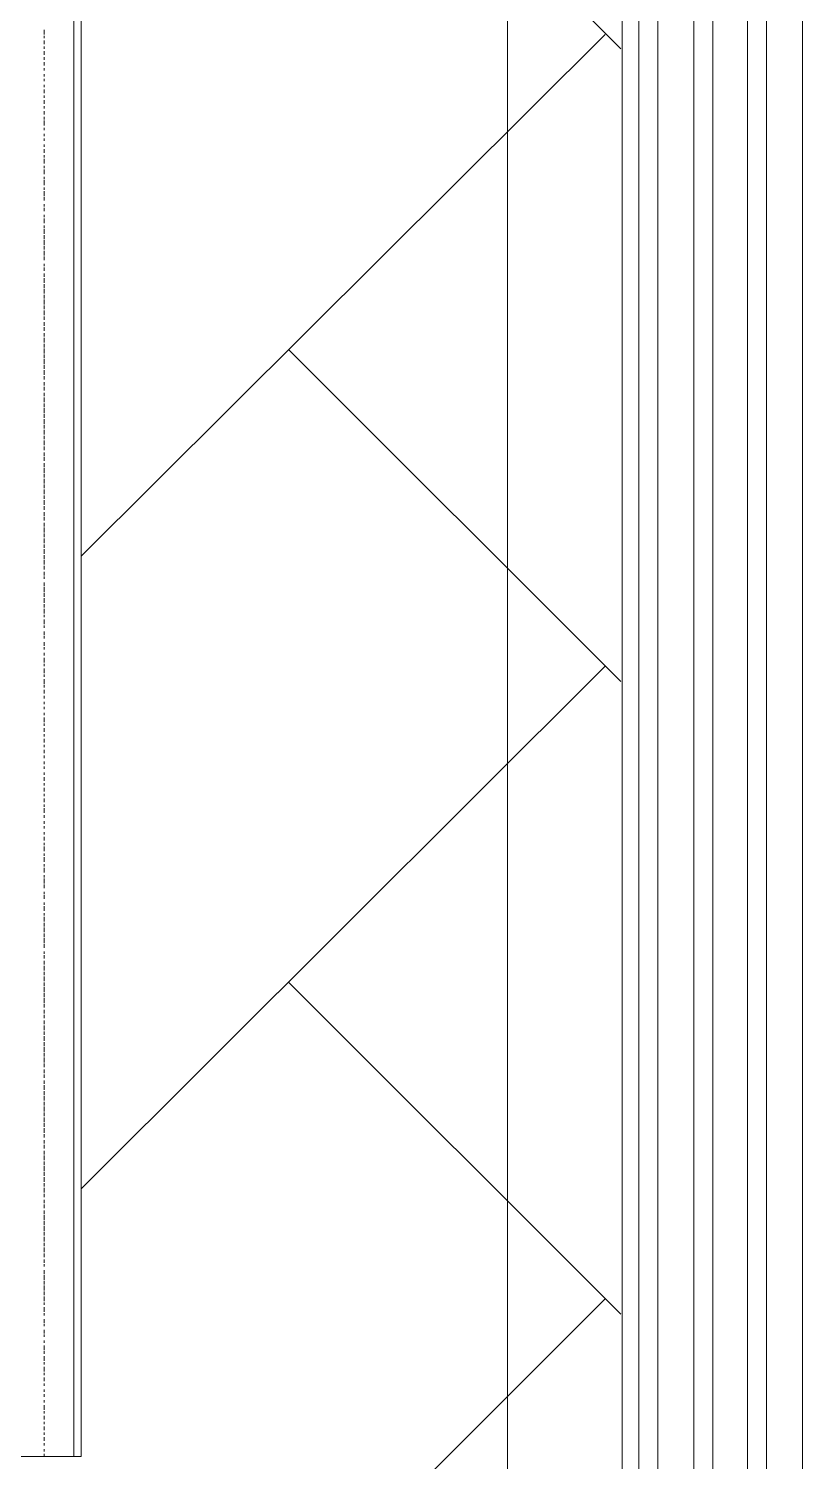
# Model space of a CAD drawing. Header units: millimetres. Extents: x 2928 to 3112, y 1220 to 1280.
# Drawn here: x 2938.158 to 2939.238, y 1241.588 to 1243.589 of the extents above; entities that cross this region are included whole.
import ezdxf

# ---------------------------------------------------------------- set-up
doc = ezdxf.new("R2010")
doc.units = ezdxf.units.MM

msp = doc.modelspace()

# ---------------------------------------------------------------- linework, layer by layer
at = {"color": 7, "linetype": 'Continuous', "lineweight": 5, "true_color": 0x000007}
msp.add_lwpolyline([(2938.98628, 1264.04895), (2938.98628, 1239.30359), (2938.98628, 1239.30359)], dxfattribs=at)
at = {"color": 9, "linetype": 'Continuous', "lineweight": 13, "true_color": 0xbababa}
for points in [[(2939.00962, 1239.30359), (2939.00962, 1264.04895), (2939.00962, 1264.04895)], [(2939.03628, 1239.30359), (2939.03628, 1264.04895), (2939.03628, 1264.04895)], [(2939.08629, 1239.30359), (2939.08629, 1264.04895), (2939.08629, 1264.04895)], [(2939.11295, 1239.30359), (2939.11295, 1264.04895), (2939.11295, 1264.04895)], [(2939.16129, 1239.30359), (2939.16129, 1264.04895), (2939.16129, 1264.04895)], [(2939.18795, 1239.30359), (2939.18795, 1264.04895), (2939.18795, 1264.04895)], [(2939.23795, 1239.30359), (2939.23795, 1264.04895), (2939.23795, 1264.04895)], [(2938.98462, 1243.56032), (2938.52128, 1244.02199), (2938.52128, 1244.02199)], [(2938.23127, 1242.85198), (2938.96295, 1243.58032), (2938.96295, 1243.58032)], [(2938.98462, 1242.67697), (2938.52128, 1243.14031), (2938.52128, 1243.14031)], [(2938.23127, 1241.96863), (2938.96295, 1242.69864), (2938.96295, 1242.69864)], [(2938.98462, 1241.79363), (2938.52128, 1242.25697), (2938.52128, 1242.25697)], [(2937.63793, 1240.49028), (2938.96295, 1241.8153), (2938.96295, 1241.8153)]]:
    msp.add_lwpolyline(points, dxfattribs=at)
at = {"color": 253, "linetype": 'Continuous', "lineweight": 5, "true_color": 0x9a9a9a}
for points in [[(2938.82628, 1263.94895), (2938.82628, 1239.40693), (2938.82628, 1239.40693)], [(2938.22127, 1243.60865), (2938.22127, 1241.59529), (2938.22127, 1241.59529)]]:
    msp.add_lwpolyline(points, dxfattribs=at)
at = {"color": 7, "linetype": 'Continuous', "lineweight": 20, "true_color": 0x000007}
msp.add_lwpolyline([(2937.7796, 1243.60865), (2937.7796, 1241.59529), (2938.23127, 1241.59529), (2938.23127, 1243.60865)], close=True, dxfattribs=at)
at = {"color": 252, "linetype": 'Continuous', "lineweight": 13, "true_color": 0x989898}
for points in [[(2938.17961, 1243.58032), (2938.17961, 1243.58699), (2938.17961, 1243.58699)], [(2938.17961, 1243.57532), (2938.17961, 1243.57865), (2938.17961, 1243.57865)], [(2938.17961, 1243.56699), (2938.17961, 1243.57199), (2938.17961, 1243.57199)], [(2938.17961, 1243.56032), (2938.17961, 1243.56365), (2938.17961, 1243.56365)], [(2938.17961, 1243.55199), (2938.17961, 1243.55699), (2938.17961, 1243.55699)], [(2938.17961, 1243.54532), (2938.17961, 1243.54865), (2938.17961, 1243.54865)], [(2938.17961, 1243.53699), (2938.17961, 1243.54199), (2938.17961, 1243.54199)], [(2938.17961, 1243.53032), (2938.17961, 1243.53365), (2938.17961, 1243.53365)], [(2938.17961, 1243.52199), (2938.17961, 1243.52532), (2938.17961, 1243.52532)], [(2938.17961, 1243.51532), (2938.17961, 1243.51865), (2938.17961, 1243.51865)], [(2938.17961, 1243.50699), (2938.17961, 1243.51032), (2938.17961, 1243.51032)], [(2938.17961, 1243.49865), (2938.17961, 1243.50365), (2938.17961, 1243.50365)], [(2938.17961, 1243.49199), (2938.17961, 1243.49532), (2938.17961, 1243.49532)], [(2938.17961, 1243.48365), (2938.17961, 1243.48865), (2938.17961, 1243.48865)], [(2938.17961, 1243.47699), (2938.17961, 1243.48032), (2938.17961, 1243.48032)], [(2938.17961, 1243.46865), (2938.17961, 1243.47365), (2938.17961, 1243.47365)], [(2938.17961, 1243.46199), (2938.17961, 1243.46532), (2938.17961, 1243.46532)], [(2938.17961, 1243.45365), (2938.17961, 1243.46032), (2938.17961, 1243.46032)], [(2938.17961, 1243.44699), (2938.17961, 1243.45032), (2938.17961, 1243.45032)], [(2938.17961, 1243.43865), (2938.17961, 1243.44199), (2938.17961, 1243.44199)], [(2938.17961, 1243.43199), (2938.17961, 1243.43532), (2938.17961, 1243.43532)], [(2938.17961, 1243.42365), (2938.17961, 1243.42699), (2938.17961, 1243.42699)], [(2938.17961, 1243.41532), (2938.17961, 1243.42032), (2938.17961, 1243.42032)], [(2938.17961, 1243.40865), (2938.17961, 1243.41199), (2938.17961, 1243.41199)], [(2938.17961, 1243.40032), (2938.17961, 1243.40699), (2938.17961, 1243.40699)], [(2938.17961, 1243.39365), (2938.17961, 1243.39699), (2938.17961, 1243.39699)], [(2938.17961, 1243.38532), (2938.17961, 1243.39198), (2938.17961, 1243.39198)], [(2938.17961, 1243.37865), (2938.17961, 1243.38198), (2938.17961, 1243.38198)], [(2938.17961, 1243.37032), (2938.17961, 1243.37698), (2938.17961, 1243.37698)], [(2938.17961, 1243.36365), (2938.17961, 1243.36698), (2938.17961, 1243.36698)], [(2938.17961, 1243.35532), (2938.17961, 1243.36198), (2938.17961, 1243.36198)], [(2938.17961, 1243.34865), (2938.17961, 1243.35365), (2938.17961, 1243.35365)], [(2938.17961, 1243.34032), (2938.17961, 1243.34365), (2938.17961, 1243.34365)], [(2938.17961, 1243.33365), (2938.17961, 1243.33865), (2938.17961, 1243.33865)], [(2938.17961, 1243.32532), (2938.17961, 1243.32865), (2938.17961, 1243.32865)], [(2938.17961, 1243.31698), (2938.17961, 1243.32365), (2938.17961, 1243.32365)], [(2938.17961, 1243.31032), (2938.17961, 1243.31365), (2938.17961, 1243.31365)], [(2938.17961, 1243.30198), (2938.17961, 1243.30865), (2938.17961, 1243.30865)], [(2938.17961, 1243.29532), (2938.17961, 1243.30032), (2938.17961, 1243.30032)], [(2938.17961, 1243.28698), (2938.17961, 1243.29365), (2938.17961, 1243.29365)], [(2938.17961, 1243.28032), (2938.17961, 1243.28532), (2938.17961, 1243.28532)], [(2938.17961, 1243.27198), (2938.17961, 1243.27865), (2938.17961, 1243.27865)], [(2938.17961, 1243.26532), (2938.17961, 1243.27032), (2938.17961, 1243.27032)], [(2938.17961, 1243.25698), (2938.17961, 1243.26032), (2938.17961, 1243.26032)], [(2938.17961, 1243.25032), (2938.17961, 1243.25532), (2938.17961, 1243.25532)], [(2938.17961, 1243.24198), (2938.17961, 1243.24698), (2938.17961, 1243.24698)], [(2938.17961, 1243.23365), (2938.17961, 1243.24032), (2938.17961, 1243.24032)], [(2938.17961, 1243.22698), (2938.17961, 1243.23198), (2938.17961, 1243.23198)], [(2938.17961, 1243.21865), (2938.17961, 1243.22532), (2938.17961, 1243.22532)], [(2938.17961, 1243.21198), (2938.17961, 1243.21698), (2938.17961, 1243.21698)], [(2938.17961, 1243.20365), (2938.17961, 1243.21032), (2938.17961, 1243.21032)], [(2938.17961, 1243.19698), (2938.17961, 1243.20198), (2938.17961, 1243.20198)], [(2938.17961, 1243.18865), (2938.17961, 1243.19532), (2938.17961, 1243.19532)], [(2938.17961, 1243.18198), (2938.17961, 1243.18698), (2938.17961, 1243.18698)], [(2938.17961, 1243.17365), (2938.17961, 1243.17865), (2938.17961, 1243.17865)], [(2938.17961, 1243.16698), (2938.17961, 1243.17198), (2938.17961, 1243.17198)], [(2938.17961, 1243.15865), (2938.17961, 1243.16365), (2938.17961, 1243.16365)], [(2938.17961, 1243.15031), (2938.17961, 1243.15698), (2938.17961, 1243.15698)], [(2938.17961, 1243.14365), (2938.17961, 1243.14865), (2938.17961, 1243.14865)], [(2938.17961, 1243.13531), (2938.17961, 1243.14198), (2938.17961, 1243.14198)], [(2938.17961, 1243.12865), (2938.17961, 1243.13365), (2938.17961, 1243.13365)], [(2938.17961, 1243.12031), (2938.17961, 1243.12698), (2938.17961, 1243.12698)], [(2938.17961, 1243.11365), (2938.17961, 1243.11865), (2938.17961, 1243.11865)], [(2938.17961, 1243.10531), (2938.17961, 1243.11198), (2938.17961, 1243.11198)], [(2938.17961, 1243.09865), (2938.17961, 1243.10365), (2938.17961, 1243.10365)], [(2938.17961, 1243.09031), (2938.17961, 1243.09531), (2938.17961, 1243.09531)], [(2938.17961, 1243.08365), (2938.17961, 1243.08865), (2938.17961, 1243.08865)], [(2938.17961, 1243.07531), (2938.17961, 1243.08031), (2938.17961, 1243.08031)], [(2938.17961, 1243.06698), (2938.17961, 1243.07365), (2938.17961, 1243.07365)], [(2938.17961, 1243.06031), (2938.17961, 1243.06531), (2938.17961, 1243.06531)], [(2938.17961, 1243.05198), (2938.17961, 1243.05865), (2938.17961, 1243.05865)], [(2938.17961, 1243.04531), (2938.17961, 1243.05031), (2938.17961, 1243.05031)], [(2938.17961, 1243.03698), (2938.17961, 1243.04365), (2938.17961, 1243.04365)], [(2938.17961, 1243.03031), (2938.17961, 1243.03531), (2938.17961, 1243.03531)], [(2938.17961, 1243.02198), (2938.17961, 1243.02865), (2938.17961, 1243.02865)], [(2938.17961, 1243.01531), (2938.17961, 1243.02031), (2938.17961, 1243.02031)], [(2938.17961, 1243.00698), (2938.17961, 1243.01365), (2938.17961, 1243.01365)], [(2938.17961, 1243.00031), (2938.17961, 1243.00531), (2938.17961, 1243.00531)], [(2938.17961, 1242.99198), (2938.17961, 1242.99698), (2938.17961, 1242.99698)], [(2938.17961, 1242.98531), (2938.17961, 1242.99031), (2938.17961, 1242.99031)], [(2938.17961, 1242.97698), (2938.17961, 1242.98198), (2938.17961, 1242.98198)], [(2938.17961, 1242.96865), (2938.17961, 1242.97531), (2938.17961, 1242.97531)], [(2938.17961, 1242.96198), (2938.17961, 1242.96698), (2938.17961, 1242.96698)], [(2938.17961, 1242.95365), (2938.17961, 1242.96031), (2938.17961, 1242.96031)], [(2938.17961, 1242.94698), (2938.17961, 1242.95198), (2938.17961, 1242.95198)], [(2938.17961, 1242.93865), (2938.17961, 1242.94531), (2938.17961, 1242.94531)], [(2938.17961, 1242.93198), (2938.17961, 1242.93698), (2938.17961, 1242.93698)], [(2938.17961, 1242.92364), (2938.17961, 1242.93031), (2938.17961, 1242.93031)], [(2938.17961, 1242.91698), (2938.17961, 1242.92198), (2938.17961, 1242.92198)], [(2938.17961, 1242.90864), (2938.17961, 1242.91364), (2938.17961, 1242.91364)], [(2938.17961, 1242.90198), (2938.17961, 1242.90698), (2938.17961, 1242.90698)], [(2938.17961, 1242.89364), (2938.17961, 1242.89864), (2938.17961, 1242.89864)], [(2938.17961, 1242.88531), (2938.17961, 1242.89198), (2938.17961, 1242.89198)], [(2938.17961, 1242.87864), (2938.17961, 1242.88364), (2938.17961, 1242.88364)], [(2938.17961, 1242.87031), (2938.17961, 1242.87698), (2938.17961, 1242.87698)], [(2938.17961, 1242.86364), (2938.17961, 1242.86864), (2938.17961, 1242.86864)], [(2938.17961, 1242.85531), (2938.17961, 1242.86198), (2938.17961, 1242.86198)], [(2938.17961, 1242.84864), (2938.17961, 1242.85364), (2938.17961, 1242.85364)], [(2938.17961, 1242.84031), (2938.17961, 1242.84698), (2938.17961, 1242.84698)], [(2938.17961, 1242.83364), (2938.17961, 1242.83864), (2938.17961, 1242.83864)], [(2938.17961, 1242.82531), (2938.17961, 1242.83031), (2938.17961, 1242.83031)], [(2938.17961, 1242.82031), (2938.17961, 1242.82364), (2938.17961, 1242.82364)], [(2938.17961, 1242.81031), (2938.17961, 1242.81531), (2938.17961, 1242.81531)], [(2938.17961, 1242.80198), (2938.17961, 1242.80864), (2938.17961, 1242.80864)], [(2938.17961, 1242.79531), (2938.17961, 1242.80031), (2938.17961, 1242.80031)], [(2938.17961, 1242.78698), (2938.17961, 1242.79364), (2938.17961, 1242.79364)], [(2938.17961, 1242.78031), (2938.17961, 1242.78531), (2938.17961, 1242.78531)], [(2938.17961, 1242.77198), (2938.17961, 1242.77864), (2938.17961, 1242.77864)], [(2938.17961, 1242.76698), (2938.17961, 1242.77031), (2938.17961, 1242.77031)], [(2938.17961, 1242.75698), (2938.17961, 1242.76364), (2938.17961, 1242.76364)], [(2938.17961, 1242.75198), (2938.17961, 1242.75531), (2938.17961, 1242.75531)], [(2938.17961, 1242.74198), (2938.17961, 1242.74698), (2938.17961, 1242.74698)], [(2938.17961, 1242.73698), (2938.17961, 1242.74031), (2938.17961, 1242.74031)], [(2938.17961, 1242.72698), (2938.17961, 1242.73198), (2938.17961, 1242.73198)], [(2938.17961, 1242.72198), (2938.17961, 1242.72531), (2938.17961, 1242.72531)], [(2938.17961, 1242.71364), (2938.17961, 1242.71698), (2938.17961, 1242.71698)], [(2938.17961, 1242.70364), (2938.17961, 1242.71031), (2938.17961, 1242.71031)], [(2938.17961, 1242.69864), (2938.17961, 1242.70198), (2938.17961, 1242.70198)], [(2938.17961, 1242.68864), (2938.17961, 1242.69531), (2938.17961, 1242.69531)], [(2938.17961, 1242.68364), (2938.17961, 1242.68697), (2938.17961, 1242.68697)], [(2938.17961, 1242.67364), (2938.17961, 1242.68031), (2938.17961, 1242.68031)], [(2938.17961, 1242.66864), (2938.17961, 1242.67197), (2938.17961, 1242.67197)], [(2938.17961, 1242.66031), (2938.17961, 1242.66531), (2938.17961, 1242.66531)], [(2938.17961, 1242.65364), (2938.17961, 1242.65697), (2938.17961, 1242.65697)], [(2938.17961, 1242.64531), (2938.17961, 1242.64864), (2938.17961, 1242.64864)], [(2938.17961, 1242.63864), (2938.17961, 1242.64197), (2938.17961, 1242.64197)], [(2938.17961, 1242.63031), (2938.17961, 1242.63364), (2938.17961, 1242.63364)], [(2938.17961, 1242.62031), (2938.17961, 1242.62697), (2938.17961, 1242.62697)], [(2938.17961, 1242.61531), (2938.17961, 1242.61864), (2938.17961, 1242.61864)], [(2938.17961, 1242.60697), (2938.17961, 1242.61197), (2938.17961, 1242.61197)], [(2938.17961, 1242.60031), (2938.17961, 1242.60364), (2938.17961, 1242.60364)], [(2938.17961, 1242.59197), (2938.17961, 1242.59697), (2938.17961, 1242.59697)], [(2938.17961, 1242.58531), (2938.17961, 1242.58864), (2938.17961, 1242.58864)], [(2938.17961, 1242.57697), (2938.17961, 1242.58197), (2938.17961, 1242.58197)], [(2938.17961, 1242.57031), (2938.17961, 1242.57364), (2938.17961, 1242.57364)], [(2938.17961, 1242.56197), (2938.17961, 1242.56531), (2938.17961, 1242.56531)], [(2938.17961, 1242.55531), (2938.17961, 1242.55864), (2938.17961, 1242.55864)], [(2938.17961, 1242.54697), (2938.17961, 1242.55031), (2938.17961, 1242.55031)], [(2938.17961, 1242.53864), (2938.17961, 1242.54364), (2938.17961, 1242.54364)], [(2938.17961, 1242.53197), (2938.17961, 1242.53531), (2938.17961, 1242.53531)], [(2938.17961, 1242.52364), (2938.17961, 1242.52864), (2938.17961, 1242.52864)], [(2938.17961, 1242.51697), (2938.17961, 1242.52031), (2938.17961, 1242.52031)], [(2938.17961, 1242.50864), (2938.17961, 1242.51364), (2938.17961, 1242.51364)], [(2938.17961, 1242.50197), (2938.17961, 1242.50531), (2938.17961, 1242.50531)], [(2938.17961, 1242.49364), (2938.17961, 1242.50031), (2938.17961, 1242.50031)], [(2938.17961, 1242.48697), (2938.17961, 1242.49031), (2938.17961, 1242.49031)], [(2938.17961, 1242.47864), (2938.17961, 1242.48197), (2938.17961, 1242.48197)], [(2938.17961, 1242.47197), (2938.17961, 1242.47531), (2938.17961, 1242.47531)], [(2938.17961, 1242.46364), (2938.17961, 1242.46697), (2938.17961, 1242.46697)], [(2938.17961, 1242.4553), (2938.17961, 1242.4603), (2938.17961, 1242.4603)], [(2938.17961, 1242.44864), (2938.17961, 1242.45197), (2938.17961, 1242.45197)], [(2938.17961, 1242.4403), (2938.17961, 1242.44697), (2938.17961, 1242.44697)], [(2938.17961, 1242.43364), (2938.17961, 1242.43697), (2938.17961, 1242.43697)], [(2938.17961, 1242.4253), (2938.17961, 1242.43197), (2938.17961, 1242.43197)], [(2938.17961, 1242.41864), (2938.17961, 1242.42197), (2938.17961, 1242.42197)], [(2938.17961, 1242.4103), (2938.17961, 1242.41697), (2938.17961, 1242.41697)], [(2938.17961, 1242.40364), (2938.17961, 1242.40697), (2938.17961, 1242.40697)], [(2938.17961, 1242.3953), (2938.17961, 1242.40197), (2938.17961, 1242.40197)], [(2938.17961, 1242.38864), (2938.17961, 1242.39364), (2938.17961, 1242.39364)], [(2938.17961, 1242.3803), (2938.17961, 1242.38364), (2938.17961, 1242.38364)], [(2938.17961, 1242.37364), (2938.17961, 1242.37864), (2938.17961, 1242.37864)], [(2938.17961, 1242.3653), (2938.17961, 1242.36864), (2938.17961, 1242.36864)], [(2938.17961, 1242.35697), (2938.17961, 1242.36364), (2938.17961, 1242.36364)], [(2938.17961, 1242.3503), (2938.17961, 1242.35364), (2938.17961, 1242.35364)], [(2938.17961, 1242.34197), (2938.17961, 1242.34864), (2938.17961, 1242.34864)], [(2938.17961, 1242.3353), (2938.17961, 1242.3403), (2938.17961, 1242.3403)], [(2938.17961, 1242.32697), (2938.17961, 1242.33364), (2938.17961, 1242.33364)], [(2938.17961, 1242.3203), (2938.17961, 1242.3253), (2938.17961, 1242.3253)], [(2938.17961, 1242.31197), (2938.17961, 1242.31864), (2938.17961, 1242.31864)], [(2938.17961, 1242.3053), (2938.17961, 1242.3103), (2938.17961, 1242.3103)], [(2938.17961, 1242.29697), (2938.17961, 1242.3003), (2938.17961, 1242.3003)], [(2938.17961, 1242.2903), (2938.17961, 1242.2953), (2938.17961, 1242.2953)], [(2938.17961, 1242.28197), (2938.17961, 1242.28697), (2938.17961, 1242.28697)], [(2938.17961, 1242.27364), (2938.17961, 1242.2803), (2938.17961, 1242.2803)], [(2938.17961, 1242.26697), (2938.17961, 1242.27197), (2938.17961, 1242.27197)], [(2938.17961, 1242.25864), (2938.17961, 1242.2653), (2938.17961, 1242.2653)], [(2938.17961, 1242.25197), (2938.17961, 1242.25697), (2938.17961, 1242.25697)], [(2938.17961, 1242.24364), (2938.17961, 1242.2503), (2938.17961, 1242.2503)], [(2938.17961, 1242.23697), (2938.17961, 1242.24197), (2938.17961, 1242.24197)], [(2938.17961, 1242.22864), (2938.17961, 1242.2353), (2938.17961, 1242.2353)], [(2938.17961, 1242.22197), (2938.17961, 1242.22697), (2938.17961, 1242.22697)], [(2938.17961, 1242.21363), (2938.17961, 1242.21863), (2938.17961, 1242.21863)], [(2938.17961, 1242.20697), (2938.17961, 1242.21197), (2938.17961, 1242.21197)], [(2938.17961, 1242.19863), (2938.17961, 1242.20363), (2938.17961, 1242.20363)], [(2938.17961, 1242.1903), (2938.17961, 1242.19697), (2938.17961, 1242.19697)], [(2938.17961, 1242.18363), (2938.17961, 1242.18863), (2938.17961, 1242.18863)], [(2938.17961, 1242.1753), (2938.17961, 1242.18197), (2938.17961, 1242.18197)], [(2938.17961, 1242.16863), (2938.17961, 1242.17363), (2938.17961, 1242.17363)], [(2938.17961, 1242.1603), (2938.17961, 1242.16697), (2938.17961, 1242.16697)], [(2938.17961, 1242.15363), (2938.17961, 1242.15863), (2938.17961, 1242.15863)], [(2938.17961, 1242.1453), (2938.17961, 1242.15197), (2938.17961, 1242.15197)], [(2938.17961, 1242.13863), (2938.17961, 1242.14363), (2938.17961, 1242.14363)], [(2938.17961, 1242.1303), (2938.17961, 1242.1353), (2938.17961, 1242.1353)], [(2938.17961, 1242.12363), (2938.17961, 1242.12863), (2938.17961, 1242.12863)], [(2938.17961, 1242.1153), (2938.17961, 1242.1203), (2938.17961, 1242.1203)], [(2938.17961, 1242.10697), (2938.17961, 1242.11363), (2938.17961, 1242.11363)], [(2938.17961, 1242.1003), (2938.17961, 1242.1053), (2938.17961, 1242.1053)], [(2938.17961, 1242.09197), (2938.17961, 1242.09863), (2938.17961, 1242.09863)], [(2938.17961, 1242.0853), (2938.17961, 1242.0903), (2938.17961, 1242.0903)], [(2938.17961, 1242.07697), (2938.17961, 1242.08363), (2938.17961, 1242.08363)], [(2938.17961, 1242.0703), (2938.17961, 1242.0753), (2938.17961, 1242.0753)], [(2938.17961, 1242.06197), (2938.17961, 1242.06863), (2938.17961, 1242.06863)], [(2938.17961, 1242.0553), (2938.17961, 1242.0603), (2938.17961, 1242.0603)], [(2938.17961, 1242.04697), (2938.17961, 1242.05363), (2938.17961, 1242.05363)], [(2938.17961, 1242.0403), (2938.17961, 1242.0453), (2938.17961, 1242.0453)], [(2938.17961, 1242.03197), (2938.17961, 1242.03697), (2938.17961, 1242.03697)], [(2938.17961, 1242.0253), (2938.17961, 1242.0303), (2938.17961, 1242.0303)], [(2938.17961, 1242.01697), (2938.17961, 1242.02197), (2938.17961, 1242.02197)], [(2938.17961, 1242.00863), (2938.17961, 1242.0153), (2938.17961, 1242.0153)], [(2938.17961, 1242.00197), (2938.17961, 1242.00697), (2938.17961, 1242.00697)], [(2938.17961, 1241.99363), (2938.17961, 1242.0003), (2938.17961, 1242.0003)], [(2938.17961, 1241.98696), (2938.17961, 1241.99196), (2938.17961, 1241.99196)], [(2938.17961, 1241.97863), (2938.17961, 1241.9853), (2938.17961, 1241.9853)], [(2938.17961, 1241.97196), (2938.17961, 1241.97696), (2938.17961, 1241.97696)], [(2938.17961, 1241.96363), (2938.17961, 1241.9703), (2938.17961, 1241.9703)], [(2938.17961, 1241.95696), (2938.17961, 1241.96196), (2938.17961, 1241.96196)], [(2938.17961, 1241.94863), (2938.17961, 1241.95363), (2938.17961, 1241.95363)], [(2938.17961, 1241.94196), (2938.17961, 1241.94696), (2938.17961, 1241.94696)], [(2938.17961, 1241.93363), (2938.17961, 1241.93863), (2938.17961, 1241.93863)], [(2938.17961, 1241.9253), (2938.17961, 1241.93196), (2938.17961, 1241.93196)], [(2938.17961, 1241.91863), (2938.17961, 1241.92363), (2938.17961, 1241.92363)], [(2938.17961, 1241.9103), (2938.17961, 1241.91696), (2938.17961, 1241.91696)], [(2938.17961, 1241.90363), (2938.17961, 1241.90863), (2938.17961, 1241.90863)], [(2938.17961, 1241.8953), (2938.17961, 1241.90196), (2938.17961, 1241.90196)], [(2938.17961, 1241.88863), (2938.17961, 1241.89363), (2938.17961, 1241.89363)], [(2938.17961, 1241.8803), (2938.17961, 1241.88696), (2938.17961, 1241.88696)], [(2938.17961, 1241.87363), (2938.17961, 1241.87863), (2938.17961, 1241.87863)], [(2938.17961, 1241.8653), (2938.17961, 1241.8703), (2938.17961, 1241.8703)], [(2938.17961, 1241.8603), (2938.17961, 1241.86363), (2938.17961, 1241.86363)], [(2938.17961, 1241.8503), (2938.17961, 1241.8553), (2938.17961, 1241.8553)], [(2938.17961, 1241.84196), (2938.17961, 1241.84863), (2938.17961, 1241.84863)], [(2938.17961, 1241.8353), (2938.17961, 1241.8403), (2938.17961, 1241.8403)], [(2938.17961, 1241.82696), (2938.17961, 1241.83363), (2938.17961, 1241.83363)], [(2938.17961, 1241.8203), (2938.17961, 1241.8253), (2938.17961, 1241.8253)], [(2938.17961, 1241.81196), (2938.17961, 1241.81863), (2938.17961, 1241.81863)], [(2938.17961, 1241.80696), (2938.17961, 1241.8103), (2938.17961, 1241.8103)], [(2938.17961, 1241.79696), (2938.17961, 1241.80363), (2938.17961, 1241.80363)], [(2938.17961, 1241.79196), (2938.17961, 1241.7953), (2938.17961, 1241.7953)], [(2938.17961, 1241.78196), (2938.17961, 1241.78696), (2938.17961, 1241.78696)], [(2938.17961, 1241.77696), (2938.17961, 1241.7803), (2938.17961, 1241.7803)], [(2938.17961, 1241.76696), (2938.17961, 1241.77196), (2938.17961, 1241.77196)], [(2938.17961, 1241.76196), (2938.17961, 1241.7653), (2938.17961, 1241.7653)], [(2938.17961, 1241.75363), (2938.17961, 1241.75696), (2938.17961, 1241.75696)], [(2938.17961, 1241.74363), (2938.17961, 1241.75029), (2938.17961, 1241.75029)], [(2938.17961, 1241.73863), (2938.17961, 1241.74196), (2938.17961, 1241.74196)], [(2938.17961, 1241.72863), (2938.17961, 1241.73529), (2938.17961, 1241.73529)], [(2938.17961, 1241.72363), (2938.17961, 1241.72696), (2938.17961, 1241.72696)], [(2938.17961, 1241.71363), (2938.17961, 1241.72029), (2938.17961, 1241.72029)], [(2938.17961, 1241.70863), (2938.17961, 1241.71196), (2938.17961, 1241.71196)], [(2938.17961, 1241.70029), (2938.17961, 1241.70529), (2938.17961, 1241.70529)], [(2938.17961, 1241.69363), (2938.17961, 1241.69696), (2938.17961, 1241.69696)], [(2938.17961, 1241.68529), (2938.17961, 1241.68863), (2938.17961, 1241.68863)], [(2938.17961, 1241.67863), (2938.17961, 1241.68196), (2938.17961, 1241.68196)], [(2938.17961, 1241.67029), (2938.17961, 1241.67363), (2938.17961, 1241.67363)], [(2938.17961, 1241.66029), (2938.17961, 1241.66696), (2938.17961, 1241.66696)], [(2938.17961, 1241.65529), (2938.17961, 1241.65863), (2938.17961, 1241.65863)], [(2938.17961, 1241.64696), (2938.17961, 1241.65196), (2938.17961, 1241.65196)], [(2938.17961, 1241.64029), (2938.17961, 1241.64363), (2938.17961, 1241.64363)], [(2938.17961, 1241.63196), (2938.17961, 1241.63696), (2938.17961, 1241.63696)], [(2938.17961, 1241.62529), (2938.17961, 1241.62863), (2938.17961, 1241.62863)], [(2938.17961, 1241.61696), (2938.17961, 1241.62196), (2938.17961, 1241.62196)], [(2938.17961, 1241.61029), (2938.17961, 1241.61363), (2938.17961, 1241.61363)], [(2938.17961, 1241.60196), (2938.17961, 1241.60529), (2938.17961, 1241.60529)], [(2938.17961, 1241.59529), (2938.17961, 1241.59863), (2938.17961, 1241.59863)]]:
    msp.add_lwpolyline(points, dxfattribs=at)

doc.saveas('drawing.dxf')
